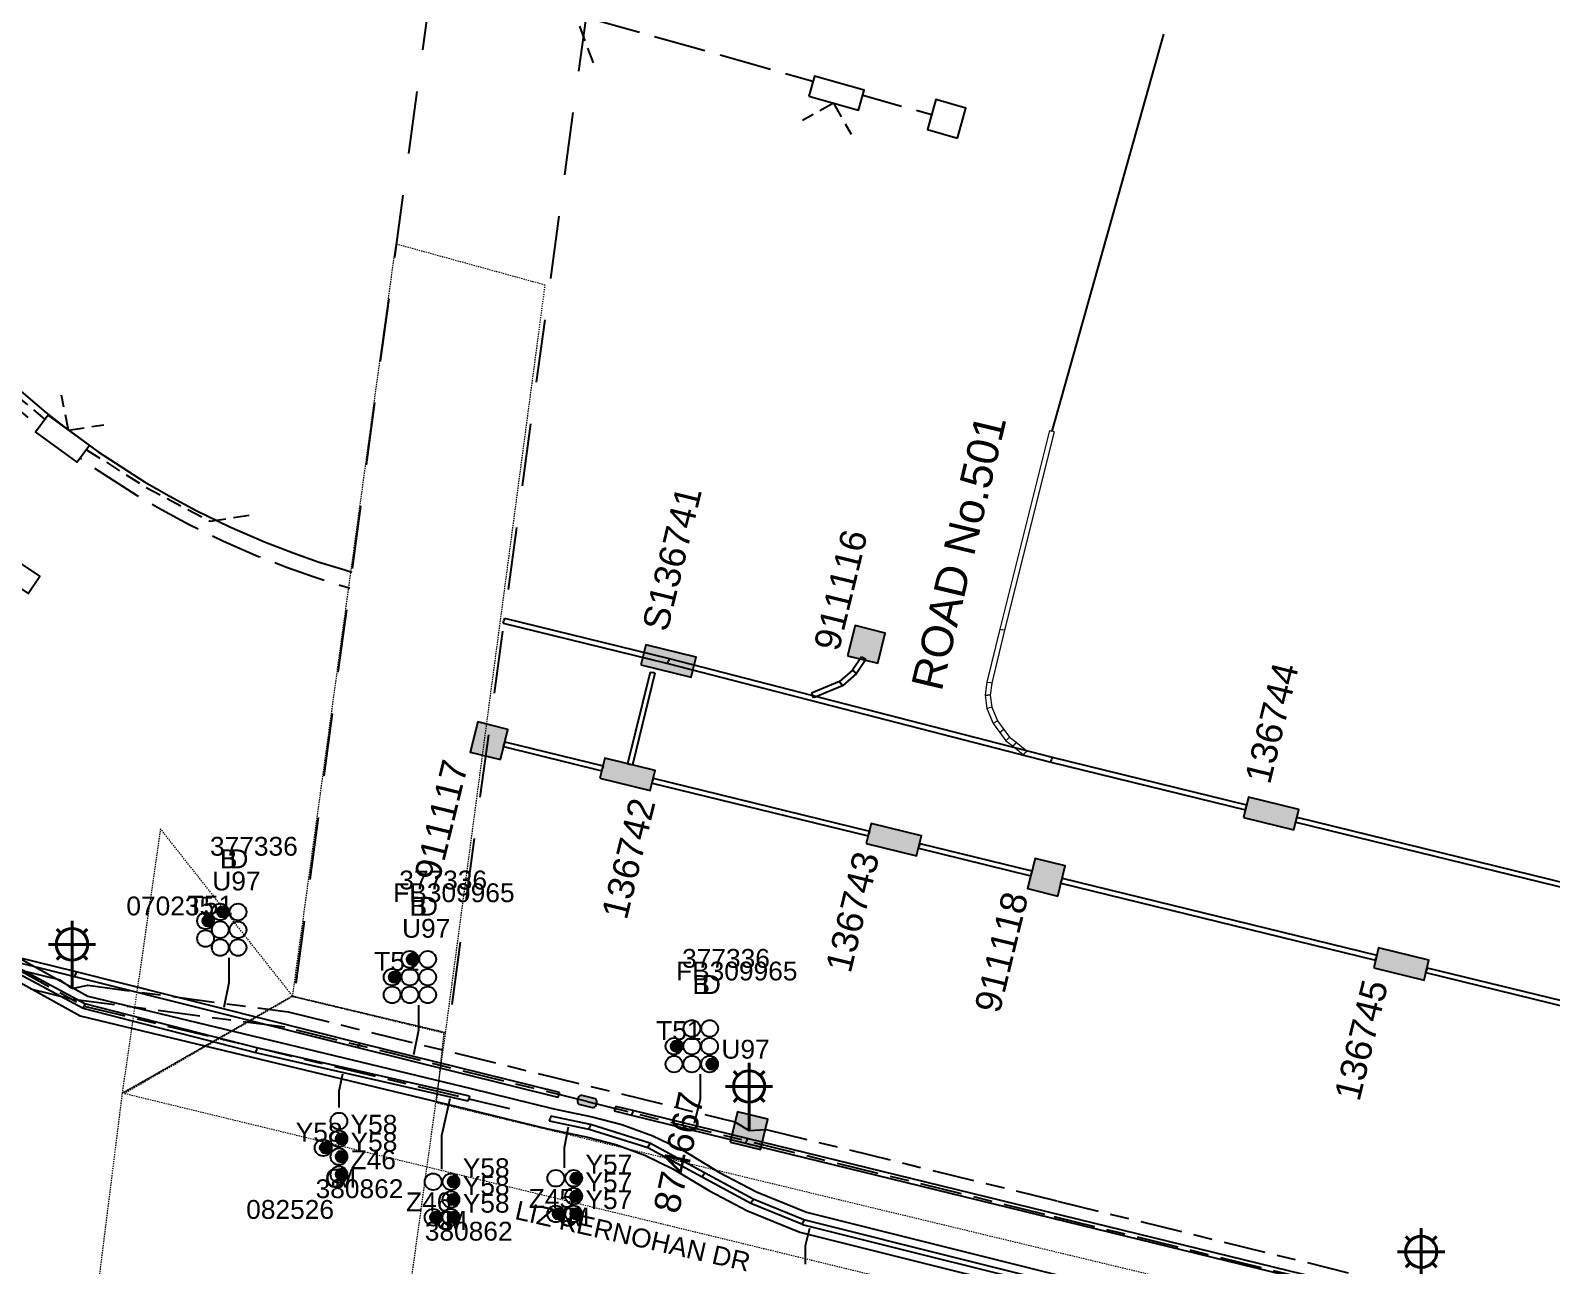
# Model space of a CAD drawing. Header units: metres. Extents: x 289087 to 291245, y 6227587 to 6229773.
# Drawn here: x 290431.4 to 290576.8, y 6228638.7 to 6228756.8 of the extents above; entities that cross this region are included whole.
import ezdxf
from ezdxf.enums import TextEntityAlignment as Align

# ---------------------------------------------------------------- set-up
doc = ezdxf.new("R2010")
doc.units = ezdxf.units.M
for name, pattern in [('Cable Exist UG', [8.2, 4, -1.2, 1.8, -1.2]), ('Dash', [5, 3, -2]), ('DASHED', [0.75, 0.5, -0.25]), ('HIDDEN', [0.375, 0.25, -0.125]), ('HIDDEN2', [0.1875, 0.125, -0.0625]), ('IE Trench LV', [6.5, 5, -1.5])]:
    doc.linetypes.add(name, pattern=pattern)
for name, color, linetype in [('_User Ducts Config', 7, 'Continuous'), ('Duct_SP_EXT', 7, 'Continuous'), ('Equip_HV_EXT', 7, 'Continuous'), ('Equip_SP_SL_EXT', 7, 'Continuous'), ('Mains_HV_EXT', 7, 'Continuous'), ('Mains_SL_EXT', 7, 'Continuous'), ('Mains_TR_EXT', 7, 'Continuous'), ('Notes', 7, 'Continuous'), ('Services_SP_NEW_UG', 7, 'Continuous'), ('SupportsUG_SP_LV_EXT', 7, 'Continuous'), ('SupportsUG_SP_LV_NEW', 7, 'Continuous'), ('SupportsUG_SP_LV_SL_EXT', 7, 'Continuous'), ('SupportsUG_SP_LV_SL_NEW', 7, 'Continuous'), ('Trench_SP_NEW', 7, 'Continuous'), ('UG_Details_SP_MISC', 7, 'Continuous')]:
    doc.layers.add(name, color=color, linetype=linetype)
doc.layers.add('Cadastre Other Property_SP_EXT', color=9, linetype='HIDDEN', lineweight=5)
doc.layers.add('Cadastre Roads_SP_EXT', color=9, linetype='Continuous', lineweight=5)
doc.styles.add('COLUMN_LABEL', font='arial.ttf')
doc.styles.add('iecARIAL', font='arial.ttf', dxfattribs={"height": 2})
doc.styles.add('POLE_LABEL', font='arial.ttf')
doc.styles.get("Standard").update_dxf_attribs({"font": 'arial.ttf'})
doc.linetypes.add('Cable E UG', pattern='A,6,-0.5,["E",Standard,S=1.7,R=0,X=0.5,Y=-1],-2.9', length=9.4)
doc.linetypes.add('Cable P UG', pattern='A,6,-0.5,["P",Standard,S=1.7,R=0,X=0.5,Y=-1],-2.9', length=9.4)
doc.linetypes.add('IE Trench HV', pattern='A,7,-0.2,["/",Standard,S=3,R=0,X=0.6,Y=-1.4],-2.5', length=9.7)

# ---------------------------------------------------------------- blocks, each defined once
blk = doc.blocks.new('COLUMN_EXT')
blk.add_hatch(color=256).paths.add_polyline_path([(-1.49, 1.48), (-1.49, -1.49), (1.48, -1.49), (1.48, 1.48)])
blk.add_lwpolyline([(-1.49, -1.49), (1.48, -1.49), (1.48, 1.48), (-1.49, 1.48)], close=True)
for tag, height, style, flags, p in [('ASSET_NUM', 2.5, 'COLUMN_LABEL', 8, (2, 2)), ('STRUCTURE_PLANT_NUMBER', 0.2, 'POLE_LABEL', 9, (1.81, 0.03)), ('STREET_CODE', 0.2, 'COLUMN_LABEL', 9, (1.81, -0.2))]:
    blk.add_attdef(tag, text='', height=height, dxfattribs=dict(style=style, flags=flags)).set_placement(p, align=Align.MIDDLE_LEFT)
at = {"flags": 9}
for tag, p in [('COLUMN_TYPE', (1.81, -0.4)), ('OWNED_BY', (1.81, -0.6)), ('STATE', (1.81, -0.8)), ('USAGE', (1.81, -1)), ('LEGEND', (1.81, -1.2)), ('LOCATION', (1.81, -1.4)), ('STREETNAME', (1.81, -1.6)), ('SUBURB', (1.81, -1.8)), ('NOTES', (1.81, -2))]:
    blk.add_attdef(tag, text='', height=0.2, dxfattribs=at).set_placement(p, align=Align.MIDDLE_LEFT)
at = {"flags": 1}
blk.add_attdef('Z', (1.81, -2.35), '', height=0.2, dxfattribs=at)
blk = doc.blocks.new('DUCT_EXT')
blk.add_circle((0, 0.8), 0.8)
at = {"flags": 1}
blk.add_attdef('Z', (0, 0), '', height=0.2, dxfattribs=at)
at = {"flags": 9}
for tag, p in [('DUCT_CODE', (0, 0)), ('XSECT_TYPE', (0, -0.2)), ('STATE', (0, -0.6)), ('FB_REFERENCE', (0, -0.4)), ('NOTES', (0, -0.8))]:
    blk.add_attdef(tag, text='', height=0.2, dxfattribs=at).set_placement(p, align=Align.MIDDLE_LEFT)
blk = doc.blocks.new('SL_LANTERN_EXT')
at = {"lineweight": 40}
for p, q in [((0, 1.97), (0, 6.47)), ((-1.46, 5.68), (-1.06, 5.28)), ((1.46, 5.68), (1.06, 5.28)), ((-2.25, 4.22), (2.25, 4.22)), ((-1.46, 2.76), (-1.06, 3.16)), ((1.46, 2.76), (1.06, 3.16)), ((0, 0), (0, 2.72))]:
    blk.add_line(p, q, dxfattribs=at)
blk.add_circle((0, 4.22), 1.5, dxfattribs=at)
at = {"style": 'iecARIAL', "flags": 9}
blk.add_attdef('ASSET_NUM', (1.5, 1.5), '', height=2.5, dxfattribs=at)
for tag, p, height, flags in [('OPERATING_VOLTAGE', (0.98, -1.65), 0.2, 9), ('CONSTRUCTED_VOLTAGE', (0.98, -0.65), 0.2, 9), ('CONTROL_TYPE', (0.98, -0.85), 0.2, 9), ('LANTERN_PURPOSE', (0.98, -1.05), 0.2, 9), ('LANTERN_TYPE', (0.98, -1.25), 0.2, 9), ('NO_PHASES', (0.98, -1.45), 0.2, 9), ('LNUMBER', (2.18, -3.25), 2.5, 8), ('ORIENTATION', (0.98, -1.85), 0.2, 9), ('OWNED_BY', (0.98, -2.05), 0.2, 9), ('STATE', (0.98, -2.25), 0.2, 9), ('USAGE', (0.98, -2.45), 0.2, 9), ('CEXIST', (0.98, -2.65), 0.2, 9), ('CNEW', (0.98, -2.85), 0.2, 9), ('CNUMBER', (0.98, -3.05), 0.2, 9), ('CREMOVE', (0.98, -3.25), 0.2, 9), ('CREPLACE', (0.98, -3.45), 0.2, 9), ('LKINGHEIGHT', (0.98, -3.65), 0.2, 9), ('LBRACKET', (0.98, -3.85), 0.2, 9), ('LBRACKETVOCAB', (0.98, -4.05), 0.2, 9), ('LCATEGORY', (0.98, -4.25), 0.2, 9), ('LCHARGE1', (0.98, -4.45), 0.2, 9), ('LCHARGE1PERCENT', (0.98, -4.65), 0.2, 9), ('LCHARGE2', (0.98, -4.85), 0.2, 9), ('LCHARGE2PERCENT', (0.98, -5.05), 0.2, 9), ('LCHARGE3', (0.98, -5.25), 0.2, 9), ('LCHARGE3PERCENT', (0.98, -5.45), 0.2, 9), ('LEXIST', (0.98, -5.65), 0.2, 9), ('LLAMP', (0.98, -5.85), 0.2, 9), ('LLAMPVOCAB', (0.98, -6.05), 0.2, 9), ('LMAST', (0.98, -6.25), 0.2, 9), ('LMASTVOCAB', (0.98, -6.45), 0.2, 9), ('LNEW', (0.98, -6.65), 0.2, 9), ('LANTNUMBER', (0.98, -6.85), 0.2, 9), ('LOUTREACH', (0.98, -7.25), 0.2, 9), ('LOUTREACHVOCAB', (0.98, -7.45), 0.2, 9), ('LRATECODE', (0.98, -7.65), 0.2, 9), ('LREMOVE', (0.98, -7.85), 0.2, 9), ('LREPLACE', (0.98, -8.05), 0.2, 9), ('LTYPE', (0.98, -8.25), 0.2, 9), ('LTYPEVOCAB', (0.98, -8.45), 0.2, 9), ('LEGEND', (0.98, -8.65), 0.2, 9), ('LOCATION', (0.98, -8.85), 0.2, 9), ('STREETNAME', (0.98, -9.25), 0.2, 9), ('SUBURB', (0.98, -9.45), 0.2, 1), ('NOTES', (0.98, -9.05), 0.2, 9)]:
    blk.add_attdef(tag, p, '', height=height, dxfattribs=dict(flags=flags))
blk = doc.blocks.new('HV_STJ_EXT')
h = blk.add_hatch(color=256)
edge = h.paths.add_edge_path()
edge.add_ellipse((-0.59, 0.13), major_axis=(0.226, 0.226), ratio=1, start_angle=45, end_angle=135)
edge.add_line((-0.91, 0.13), (-0.91, -0.13))
edge.add_ellipse((-0.59, -0.13), major_axis=(0.226, 0.226), ratio=1, start_angle=135, end_angle=225)
edge.add_line((-0.59, -0.45), (0.59, -0.45))
edge.add_ellipse((0.59, -0.13), major_axis=(-0.226, 0.226), ratio=1, start_angle=135, end_angle=225)
edge.add_line((0.91, -0.13), (0.91, 0.13))
edge.add_ellipse((0.59, 0.13), major_axis=(-0.226, 0.226), ratio=1, start_angle=225, end_angle=315)
edge.add_line((0.59, 0.45), (-0.59, 0.45))
blk.add_lwpolyline([(-0.91, 0.13), (-0.91, -0.13, 0.414214), (-0.59, -0.45), (0.59, -0.45, 0.414214), (0.91, -0.13), (0.91, 0.13, 0.414214), (0.59, 0.45), (-0.59, 0.45, 0.414214)], format="xyb", close=True)
for tag, flags, p in [('ORIENTATION', 9, (1.5, 0)), ('Z', 1, (1.5, -0.8)), ('USAGE', 9, (1.5, -0.2)), ('LEGEND', 9, (1.5, -0.4)), ('NOTES', 9, (1.5, -0.6))]:
    blk.add_attdef(tag, text='', height=0.2, dxfattribs=dict(flags=flags)).set_placement(p, align=Align.MIDDLE_LEFT)
blk = doc.blocks.new('CABLE_LARGE_EXT')
h = blk.add_hatch(color=256)
edge = h.paths.add_edge_path()
edge.add_arc((0, 0.55), 0.55, 0, 360)
blk.add_circle((0, 0.55), 0.55)
at = {"flags": 1}
blk.add_attdef('Z', (0, 0), '', height=0.2, dxfattribs=at)
at = {"flags": 9}
for tag, p in [('COND_CODE', (0, 0)), ('STATE', (0, -0.4)), ('XSECT_SIZE', (0, -0.6)), ('FB_REFERENCE', (0, -0.2)), ('NOTES', (0, -0.8))]:
    blk.add_attdef(tag, text='', height=0.2, dxfattribs=at).set_placement(p, align=Align.MIDDLE_LEFT)
blk = doc.blocks.new('*U56')
for tag, flags, p in [('Z', 1, (1.5, -2.8)), ('NOTES', 9, (1.5, -2.4)), ('LABEL_ALIGNMENT', 9, (1.5, -2.6))]:
    blk.add_attdef(tag, text='', height=0.2, dxfattribs=dict(flags=flags)).set_placement(p, align=Align.MIDDLE_LEFT)
blk.add_wipeout([(-1.485, -1.485), (1.485, -1.485), (1.485, 1.485), (-1.485, 1.485)])
at = {"lineweight": -3}
blk.add_lwpolyline([(-1.485, -1.485), (1.485, -1.485), (1.485, 1.485), (-1.485, 1.485)], close=True, dxfattribs=at)
at = {"flags": 9}
for tag, height, p in [('ASSET_NUM', 2.5, (2, 2)), ('STREET_CODE', 0.2, (1.5, 0)), ('OWNED_BY', 0.2, (1.5, -0.4)), ('OPERATED_BY', 0.2, (1.5, -0.6)), ('STATE', 0.2, (1.5, -1)), ('COLUMN_TYPE', 0.2, (1.5, -0.2)), ('USAGE', 0.2, (1.5, -1.2)), ('MAINTAINED_BY', 0.2, (1.5, -0.8)), ('LEGEND', 0.2, (1.5, -1.4)), ('SUBURB', 0.2, (1.5, -1.8)), ('STREETNAME', 0.2, (1.5, -2)), ('PARENT', 0.2, (1.5, -1.6)), ('LOCATION', 0.2, (1.5, -2.2))]:
    blk.add_attdef(tag, text='', height=height, dxfattribs=at).set_placement(p, align=Align.MIDDLE_LEFT)
at = {"style": 'POLE_LABEL', "flags": 9}
blk.add_attdef('STRUCTURE_PLANT_NUMBER', text='', height=0.2, dxfattribs=at).set_placement((1.5, 0.242), align=Align.MIDDLE_LEFT)
blk = doc.blocks.new('PILLAR_NEW')
at = {"flags": 9}
for tag, height, p in [('ASSET_NUM', 2.5, (2, 4)), ('STREET_CODE', 0.2, (1.5, 2))]:
    blk.add_attdef(tag, text='', height=height, dxfattribs=at).set_placement(p, align=Align.MIDDLE_LEFT)
blk.add_wipeout([(-2.47, 0.99), (2.47, 0.99), (2.47, -0.99), (-2.47, -0.99)])
at = {"lineweight": -3}
blk.add_lwpolyline([(-2.47, 0.99), (2.47, 0.99), (2.47, -0.99), (-2.47, -0.99)], close=True, dxfattribs=at)
for tag, flags, p in [('OWNED_BY', 9, (1.5, 1.8)), ('OPERATED_BY', 9, (1.5, 1.6)), ('MAINTAINED_BY', 9, (1.5, 1.4)), ('STATE', 9, (1.5, 1.2)), ('SUPPORT_TYPE', 9, (1.5, 1)), ('SUBURB', 9, (1.5, 0.2)), ('STREETNAME', 9, (1.5, 0)), ('USAGE', 9, (1.5, 0.8)), ('LEGEND', 9, (1.5, 0.6)), ('PARENT', 9, (1.5, 0.4)), ('Z', 1, (1.5, -0.6)), ('LOCATION', 9, (1.5, -0.2)), ('NOTES', 9, (1.5, -0.4))]:
    blk.add_attdef(tag, text='', height=0.2, dxfattribs=dict(flags=flags)).set_placement(p, align=Align.MIDDLE_LEFT)
blk = doc.blocks.new('PILLAR_EXT')
blk.add_hatch(color=256).paths.add_polyline_path([(-2.475, 0.99), (-2.475, -0.99), (2.475, -0.99), (2.475, 0.99)])
blk.add_lwpolyline([(-2.475, -0.99), (2.475, -0.99), (2.475, 0.99), (-2.475, 0.99)], close=True)
at = {"style": 'iecARIAL', "flags": 8}
blk.add_attdef('ASSET_NUM', (1.5, 3.5), '', height=2.5, dxfattribs=at)
for tag, p, flags in [('OWNED_BY', (0, -0.2), 9), ('STATE', (0, -0.4), 9), ('SUPPORT_TYPE', (0, -0.6), 9), ('USAGE', (0, -0.8), 9), ('LEGEND', (0, -1), 9), ('LOCATION', (0, -1.2), 9), ('NOTES', (0, -1.4), 9), ('PARENT', (0, -1.6), 9), ('STREETNAME', (0, -1.8), 9), ('SUBURB', (0, -2), 1)]:
    blk.add_attdef(tag, p, '', height=0.2, dxfattribs=dict(flags=flags))

msp = doc.modelspace()

# ---------------------------------------------------------------- linework, layer by layer
at = {"layer": '_User Ducts Config'}
for points in [[(290450.38, 6228668.15), (290450.38, 6228665.77), (290449.91, 6228663.4)], [(290468.5, 6228663.63), (290468.5, 6228661.25), (290468.03, 6228658.88)], [(290460.92, 6228653.85), (290460.92, 6228655.43), (290461.29, 6228657.06)], [(290495.43, 6228657.02), (290495.43, 6228654.64), (290494.86, 6228652.31)], [(290470.74, 6228647.97), (290470.74, 6228651.19), (290471.54, 6228654.71)], [(290482.46, 6228648.1), (290482.46, 6228650.03), (290482.83, 6228652)], [(290505.47, 6228638.88), (290505.47, 6228640.66), (290505.88, 6228642.33)]]:
    msp.add_lwpolyline(points, dxfattribs=at)
at = {"layer": 'Cadastre Other Property_SP_EXT', "linetype": 'HIDDEN2'}
for points in [[(290456.46, 6228664.53), (290471.1, 6228661.01), (290480.61, 6228732.43), (290466.33, 6228736.36), (290456.46, 6228664.53)], [(290456.46, 6228664.53), (290443.86, 6228680.47), (290440.2, 6228655.21), (290456.46, 6228664.53)], [(290456.46, 6228664.44), (290440.2, 6228655.21), (290437.12, 6228630.66), (290465.9, 6228623.37), (290471.1, 6228661.01), (290456.46, 6228664.44)], [(290456.46, 6228664.44), (290440.44, 6228655.2), (290572.17, 6228623.22), (290684.79, 6228595.71), (290685.56, 6228595.51), (290693.93, 6228590.68), (290695.64, 6228597.03), (290688.19, 6228600.97), (290607.6, 6228621.21), (290470.23, 6228654.28), (290470.95, 6228660.94), (290456.46, 6228664.44)]]:
    msp.add_lwpolyline(points, close=True, dxfattribs=at)
at = {"layer": 'Duct_SP_EXT', "lineweight": 0}
for p, q in [((290528.78, 6228718.54), (290524.03, 6228699.56)), ((290529.25, 6228718.42), (290524.5, 6228699.45)), ((290528.78, 6228718.54), (290529.01, 6228718.48)), ((290529.25, 6228718.42), (290529.01, 6228718.48)), ((290524.03, 6228699.56), (290522.79, 6228694.49)), ((290524.5, 6228699.45), (290523.27, 6228694.4)), ((290524.03, 6228699.56), (290524.26, 6228699.5)), ((290524.5, 6228699.45), (290524.26, 6228699.5)), ((290522.79, 6228694.49), (290522.64, 6228693.26)), ((290522.64, 6228693.26), (290522.8, 6228691.97)), ((290522.64, 6228693.26), (290522.89, 6228693.26)), ((290522.79, 6228694.49), (290523.03, 6228694.45)), ((290523.13, 6228693.26), (290522.89, 6228693.26)), ((290523.27, 6228694.4), (290523.03, 6228694.45)), ((290523.27, 6228694.4), (290523.13, 6228693.26)), ((290523.13, 6228693.26), (290523.27, 6228692.1)), ((290522.8, 6228691.97), (290523.04, 6228692.04)), ((290522.8, 6228691.97), (290523.4, 6228690.54)), ((290523.27, 6228692.1), (290523.04, 6228692.04)), ((290523.27, 6228692.1), (290523.82, 6228690.79)), ((290523.4, 6228690.54), (290523.61, 6228690.66)), ((290523.4, 6228690.54), (290524.05, 6228689.69)), ((290523.82, 6228690.79), (290523.61, 6228690.66)), ((290523.82, 6228690.79), (290524.44, 6228689.98)), ((290524.05, 6228689.69), (290524.25, 6228689.83)), ((290524.05, 6228689.69), (290524.62, 6228688.89)), ((290524.44, 6228689.98), (290524.25, 6228689.83)), ((290524.44, 6228689.98), (290524.96, 6228689.23)), ((290524.62, 6228688.89), (290524.79, 6228689.06)), ((290524.62, 6228688.89), (290525.32, 6228688.39)), ((290524.96, 6228689.23), (290524.79, 6228689.06)), ((290524.96, 6228689.23), (290525.61, 6228688.77)), ((290525.61, 6228688.77), (290525.47, 6228688.58)), ((290525.61, 6228688.77), (290526.63, 6228687.92)), ((290525.32, 6228688.39), (290525.47, 6228688.58)), ((290525.32, 6228688.39), (290526.32, 6228687.55)), ((290526.32, 6228687.55), (290526.48, 6228687.73)), ((290526.63, 6228687.92), (290526.48, 6228687.73))]:
    msp.add_line(p, q, dxfattribs=at)
at = {"layer": 'Duct_SP_EXT'}
for p, q in [((290435.69, 6228666.35), (290396.86, 6228675.94)), ((290435.81, 6228666.81), (290396.97, 6228676.4)), ((290436.48, 6228663.31), (290428.05, 6228667.83)), ((290436.65, 6228663.76), (290428.29, 6228668.25)), ((290435.68, 6228666.34), (290435.74, 6228666.57)), ((290462.74, 6228659.54), (290435.68, 6228666.34)), ((290435.69, 6228666.35), (290435.75, 6228666.58)), ((290435.8, 6228666.8), (290435.74, 6228666.57)), ((290435.81, 6228666.81), (290435.75, 6228666.58)), ((290462.86, 6228660.01), (290435.8, 6228666.8)), ((290436.48, 6228663.31), (290436.57, 6228663.54)), ((290452.96, 6228659.07), (290436.48, 6228663.31)), ((290436.65, 6228663.76), (290436.57, 6228663.54)), ((290453.07, 6228659.54), (290436.65, 6228663.76)), ((290462.74, 6228659.54), (290462.8, 6228659.77)), ((290462.74, 6228659.54), (290462.8, 6228659.77)), ((290462.86, 6228660.01), (290462.8, 6228659.77)), ((290462.86, 6228660.01), (290462.8, 6228659.77)), ((290481.98, 6228655.28), (290462.86, 6228660.01)), ((290452.96, 6228659.07), (290453.02, 6228659.31)), ((290473.27, 6228654.46), (290452.96, 6228659.07)), ((290453.07, 6228659.54), (290453.02, 6228659.31)), ((290473.37, 6228654.93), (290453.07, 6228659.54)), ((290481.86, 6228654.82), (290462.74, 6228659.54)), ((290473.27, 6228654.46), (290473.32, 6228654.69)), ((290473.37, 6228654.93), (290473.32, 6228654.69)), ((290481.86, 6228654.82), (290481.92, 6228655.05)), ((290481.98, 6228655.28), (290481.92, 6228655.05)), ((290487.36, 6228653.95), (290487.3, 6228653.72)), ((290489, 6228653.55), (290487.36, 6228653.95)), ((290481.04, 6228652.55), (290481.09, 6228652.78)), ((290484.81, 6228651.75), (290481.04, 6228652.55)), ((290481.14, 6228653.02), (290481.09, 6228652.78)), ((290484.94, 6228652.21), (290481.14, 6228653.02)), ((290487.24, 6228653.49), (290487.3, 6228653.72)), ((290488.89, 6228653.08), (290487.24, 6228653.49)), ((290488.89, 6228653.08), (290488.94, 6228653.31)), ((290499.79, 6228650.42), (290488.89, 6228653.08)), ((290489, 6228653.55), (290488.94, 6228653.31)), ((290499.91, 6228650.88), (290489, 6228653.55)), ((290484.8, 6228651.75), (290484.88, 6228651.98)), ((290490.43, 6228649.99), (290484.8, 6228651.75)), ((290484.8, 6228651.75), (290484.81, 6228651.75)), ((290484.81, 6228651.75), (290484.88, 6228651.98)), ((290484.95, 6228652.21), (290484.88, 6228651.98)), ((290484.94, 6228652.21), (290484.88, 6228651.98)), ((290484.95, 6228652.21), (290484.94, 6228652.21)), ((290490.62, 6228650.43), (290484.95, 6228652.21)), ((290490.43, 6228649.99), (290490.52, 6228650.21)), ((290495.62, 6228647.18), (290490.43, 6228649.99)), ((290490.62, 6228650.43), (290490.52, 6228650.21)), ((290495.84, 6228647.61), (290490.62, 6228650.43)), ((290499.79, 6228650.42), (290499.85, 6228650.65)), ((290499.79, 6228650.42), (290499.85, 6228650.65)), ((290564.03, 6228634.73), (290499.79, 6228650.42)), ((290499.91, 6228650.88), (290499.85, 6228650.65)), ((290499.91, 6228650.88), (290499.85, 6228650.65)), ((290564.14, 6228635.2), (290499.91, 6228650.88)), ((290495.62, 6228647.18), (290495.73, 6228647.4)), ((290495.62, 6228647.18), (290495.73, 6228647.4)), ((290500.27, 6228644.67), (290495.62, 6228647.18)), ((290495.62, 6228647.18), (290495.62, 6228647.18)), ((290495.84, 6228647.61), (290495.73, 6228647.4)), ((290495.84, 6228647.61), (290495.73, 6228647.4)), ((290500.48, 6228645.1), (290495.84, 6228647.61)), ((290495.84, 6228647.61), (290495.84, 6228647.61)), ((290500.27, 6228644.67), (290500.37, 6228644.89)), ((290505.18, 6228642.66), (290500.27, 6228644.67)), ((290500.48, 6228645.1), (290500.37, 6228644.89)), ((290505.33, 6228643.11), (290500.48, 6228645.1)), ((290505.18, 6228642.66), (290505.26, 6228642.89)), ((290505.2, 6228642.65), (290505.18, 6228642.66)), ((290505.2, 6228642.65), (290505.26, 6228642.89)), ((290536.99, 6228634.71), (290505.2, 6228642.65)), ((290505.31, 6228643.12), (290505.26, 6228642.89)), ((290505.33, 6228643.11), (290505.26, 6228642.89)), ((290537.11, 6228635.17), (290505.31, 6228643.12)), ((290505.31, 6228643.12), (290505.33, 6228643.11))]:
    msp.add_line(p, q, dxfattribs=at)
at = {"layer": 'Mains_HV_EXT', "linetype": 'Cable P UG'}
for points in [[(290245.84, 6228823.97), (290324.23, 6228724.87), (290343.43, 6228701.46), (290372.27, 6228687.19), (290390.78, 6228681.13), (290415.71, 6228676.27), (290436.93, 6228664.48), (290473.55, 6228655.67), (290477.44, 6228654.71)], [(290477.44, 6228654.71), (290481.31, 6228653.76), (290482.8, 6228653.44), (290485.1, 6228652.95), (290487.95, 6228652.21), (290490.91, 6228651.13), (290493.76, 6228649.76), (290497.28, 6228647.64), (290500.8, 6228645.79), (290505.57, 6228643.84), (290537.29, 6228635.91), (290592.26, 6228622.42), (290612.75, 6228617.4), (290636.57, 6228611.66), (290660.28, 6228605.84), (290662.6, 6228605.21), (290680.57, 6228600.86), (290696.68, 6228593.25), (290699.12, 6228575.86), (290692.56, 6228552.96), (290684.36, 6228525.48)]]:
    msp.add_lwpolyline(points, dxfattribs=at)
at = {"layer": 'Mains_HV_EXT', "linetype": 'Cable E UG'}
for points in [[(290244.26, 6228822.74), (290322.67, 6228723.61), (290342.15, 6228699.86), (290371.51, 6228685.33), (290390.28, 6228679.19), (290415.02, 6228674.37), (290436.2, 6228662.6), (290473.09, 6228653.72), (290476.96, 6228652.77)], [(290476.96, 6228652.77), (290480.86, 6228651.81), (290482.38, 6228651.48), (290484.65, 6228651.01), (290487.36, 6228650.3), (290490.13, 6228649.29), (290492.81, 6228648), (290496.3, 6228645.89), (290499.95, 6228643.98), (290504.94, 6228641.93), (290536.81, 6228633.97), (290591.78, 6228620.48), (290612.28, 6228615.45), (290636.1, 6228609.71), (290659.78, 6228603.9), (290662.1, 6228603.27), (290679.9, 6228598.97), (290694.85, 6228591.9), (290697.08, 6228576), (290690.64, 6228553.52), (290682.43, 6228525.99)]]:
    msp.add_lwpolyline(points, dxfattribs=at)
at = {"layer": 'Mains_HV_EXT', "linetype": 'Cable Exist UG'}
for points in [[(290484.62, 6228654.42), (290455.74, 6228661.52), (290435.37, 6228664.2), (290435.37, 6228664.2), (290396.34, 6228673.84), (290380.89, 6228677.62), (290374.89, 6228679.41), (290368.52, 6228681.68), (290361.49, 6228684.72), (290355.18, 6228687.57), (290348.99, 6228690.83), (290340.98, 6228695.62), (290333.84, 6228700.44), (290326.33, 6228706.38), (290322.23, 6228709.75), (290318.53, 6228713.09), (290314.78, 6228716.89)], [(290484.62, 6228654.42), (290529.19, 6228643.45), (290694.22, 6228602.83), (290694.22, 6228602.83), (290699.94, 6228601.43), (290699.94, 6228601.43), (290665.17, 6228476.17)]]:
    msp.add_lwpolyline(points, dxfattribs=at)
at = {"layer": 'Mains_SL_EXT', "linetype": 'Cable Exist UG'}
for points in [[(290435.41, 6228665.22), (290434.31, 6228666.01), (290434.31, 6228666.01), (290396.7, 6228675.3), (290381.29, 6228679.07), (290378.93, 6228679.77), (290377.55, 6228679.66)], [(290435.41, 6228665.22), (290436.91, 6228665.53), (290456.05, 6228662.99), (290456.05, 6228662.99), (290498.72, 6228652.49), (290500.09, 6228651.64)], [(290500.09, 6228651.64), (290501.72, 6228651.75), (290501.72, 6228651.75), (290529.55, 6228644.91), (290563.03, 6228636.66), (290564.3, 6228635.84)]]:
    msp.add_lwpolyline(points, dxfattribs=at)
at = {"layer": 'Mains_TR_EXT', "linetype": 'Cable Exist UG'}
msp.add_lwpolyline([(290245.05, 6228823.36), (290323.45, 6228724.24), (290342.79, 6228700.66), (290371.89, 6228686.26), (290390.53, 6228680.16), (290415.37, 6228675.32), (290436.57, 6228663.54), (290473.32, 6228654.69), (290477.2, 6228653.74)], dxfattribs=at)
at = {"layer": 'Notes', "linetype": 'Dash', "ltscale": 2, "flags": 128}
msp.add_lwpolyline([(290456.81, 6228665.72), (290492.72, 6228930.03)], dxfattribs=at)
at = {"layer": 'Services_SP_NEW_UG', "linetype": 'DASHED', "ltscale": 3, "flags": 128}
for points in [[(290483.88, 6228757.18), (290485.29, 6228753.39)], [(290424.98, 6228726.46), (290428.18, 6228723.45), (290432.79, 6228719.61)], [(290448.62, 6228709.87), (290452.45, 6228710.47)]]:
    msp.add_lwpolyline(points, dxfattribs=at)
at = {"layer": 'Trench_SP_NEW', "linetype": 'IE Trench LV', "flags": 128}
for points in [[(290419.58, 6228806.8), (290427.09, 6228806.36), (290440.32, 6228790.04), (290447.9, 6228780.8), (290451.54, 6228776.96), (290454.31, 6228774.38), (290456.38, 6228772.61), (290459.43, 6228770.23), (290462, 6228768.42), (290465.32, 6228766.27), (290470.4, 6228763.46), (290470.74, 6228763.29), (290475.17, 6228761.26), (290478.59, 6228759.92), (290483.98, 6228758.18), (290484.51, 6228758.03), (290490.52, 6228756.34), (290496.54, 6228754.65), (290506.19, 6228751.93), (290518.96, 6228748.32)], [(290387.27, 6228773.34), (290386.9, 6228771.76), (290392.95, 6228764.3), (290408.08, 6228745.64), (290410.3, 6228742.9), (290413.06, 6228739.5), (290415.56, 6228736.43), (290417.59, 6228733.92), (290419.54, 6228731.52), (290421.48, 6228729.21), (290423.36, 6228727.12), (290424.6, 6228725.82), (290426.42, 6228724), (290428.67, 6228721.91), (290431.97, 6228719.09), (290433.74, 6228717.7), (290437.06, 6228715.27), (290441.57, 6228712.36), (290443.95, 6228710.98), (290446.59, 6228709.57), (290449.87, 6228707.97), (290453.24, 6228706.51), (290456.01, 6228705.44), (290458.46, 6228704.58), (290461.01, 6228703.77), (290461.7, 6228703.56), (290461.94, 6228703.48)]]:
    msp.add_lwpolyline(points, dxfattribs=at)
at = {"layer": 'Trench_SP_NEW', "linetype": 'IE Trench HV', "flags": 128}
msp.add_lwpolyline([(290539.67, 6228756.42), (290529.01, 6228718.48)], dxfattribs=at)
at = {"layer": 'UG_Details_SP_MISC'}
for p, q in [((290476.72, 6228700.6), (290476.66, 6228700.37)), ((290476.72, 6228700.6), (290492.45, 6228696.74)), ((290476.61, 6228700.14), (290476.66, 6228700.37)), ((290476.61, 6228700.14), (290492.33, 6228696.28)), ((290492.33, 6228696.28), (290492.39, 6228696.51)), ((290492.33, 6228696.28), (290492.39, 6228696.51)), ((290492.33, 6228696.28), (290528.91, 6228686.85)), ((290492.45, 6228696.74), (290492.39, 6228696.51)), ((290492.45, 6228696.74), (290492.39, 6228696.51)), ((290492.45, 6228696.74), (290529.03, 6228687.31)), ((290510.83, 6228696.92), (290509.98, 6228695.65)), ((290511.23, 6228696.65), (290510.34, 6228695.33)), ((290510.83, 6228696.92), (290511.03, 6228696.79)), ((290511.23, 6228696.65), (290511.03, 6228696.79)), ((290490.63, 6228695.46), (290488.48, 6228686.69)), ((290491.1, 6228695.34), (290488.95, 6228686.58)), ((290490.63, 6228695.46), (290490.86, 6228695.4)), ((290491.1, 6228695.34), (290490.86, 6228695.4)), ((290509.98, 6228695.65), (290508.74, 6228694.55)), ((290510.34, 6228695.33), (290509, 6228694.14)), ((290509.98, 6228695.65), (290510.16, 6228695.49)), ((290510.34, 6228695.33), (290510.16, 6228695.49)), ((290508.74, 6228694.55), (290506.06, 6228693.43)), ((290506.06, 6228693.43), (290506.15, 6228693.21)), ((290506.24, 6228692.99), (290506.15, 6228693.21)), ((290509, 6228694.14), (290506.24, 6228692.99)), ((290508.74, 6228694.55), (290508.87, 6228694.35)), ((290509, 6228694.14), (290508.87, 6228694.35)), ((290476.75, 6228688.8), (290476.69, 6228688.57)), ((290476.75, 6228688.8), (290486.14, 6228686.5)), ((290476.63, 6228688.33), (290476.69, 6228688.57)), ((290476.63, 6228688.33), (290486.02, 6228686.03)), ((290529.03, 6228687.31), (290528.97, 6228687.08)), ((290529.03, 6228687.31), (290547.61, 6228682.76)), ((290486.02, 6228686.03), (290486.08, 6228686.27)), ((290486.14, 6228686.5), (290486.08, 6228686.27)), ((290488.48, 6228686.69), (290488.72, 6228686.64)), ((290488.95, 6228686.58), (290488.72, 6228686.64)), ((290528.91, 6228686.85), (290528.97, 6228687.08)), ((290528.91, 6228686.85), (290547.5, 6228682.29)), ((290490.83, 6228684.85), (290490.89, 6228685.09)), ((290490.83, 6228684.85), (290511.47, 6228679.8)), ((290490.94, 6228685.32), (290490.89, 6228685.09)), ((290490.94, 6228685.32), (290511.58, 6228680.26)), ((290547.5, 6228682.29), (290547.55, 6228682.53)), ((290547.61, 6228682.76), (290547.55, 6228682.53)), ((290552.42, 6228681.58), (290552.36, 6228681.35)), ((290552.42, 6228681.58), (290597.15, 6228670.62)), ((290511.58, 6228680.26), (290511.53, 6228680.03)), ((290552.31, 6228681.12), (290552.36, 6228681.35)), ((290552.31, 6228681.12), (290597.03, 6228670.16)), ((290511.47, 6228679.8), (290511.53, 6228680.03)), ((290516.28, 6228678.62), (290516.33, 6228678.85)), ((290516.28, 6228678.62), (290527, 6228675.99)), ((290516.39, 6228679.09), (290516.33, 6228678.85)), ((290516.39, 6228679.09), (290527.11, 6228676.46)), ((290527, 6228675.99), (290527.06, 6228676.22)), ((290527.11, 6228676.46), (290527.06, 6228676.22)), ((290530, 6228675.75), (290529.94, 6228675.52)), ((290530, 6228675.75), (290560.05, 6228668.39)), ((290529.88, 6228675.29), (290529.94, 6228675.52)), ((290529.88, 6228675.29), (290559.93, 6228667.92)), ((290559.93, 6228667.92), (290559.99, 6228668.16)), ((290560.05, 6228668.39), (290559.99, 6228668.16)), ((290564.74, 6228666.74), (290564.8, 6228666.98)), ((290564.86, 6228667.21), (290564.8, 6228666.98)), ((290564.86, 6228667.21), (290585.29, 6228662.2)), ((290564.74, 6228666.74), (290585.18, 6228661.74))]:
    msp.add_line(p, q, dxfattribs=at)

# ---------------------------------------------------------------- block references
at = {"layer": '_User Ducts Config'}
for name, p, rotation in [('DUCT_EXT', (290450.37, 6228672.54), 89.96679994257505), ('CABLE_LARGE_EXT', (290450.37, 6228672.54), 90.10533878515238), ('DUCT_EXT', (290452.07, 6228672.53), 89.96679994257505), ('DUCT_EXT', (290448.97, 6228671.69), 89.96679994257505), ('CABLE_LARGE_EXT', (290448.97, 6228671.69), 90.0444543640779), ('DUCT_EXT', (290450.37, 6228670.84), 89.96679994257505), ('DUCT_EXT', (290452.07, 6228670.83), 89.96679994257505), ('DUCT_EXT', (290448.97, 6228669.99), 89.96679994257505), ('DUCT_EXT', (290450.37, 6228669.14), 89.96679994257505), ('DUCT_EXT', (290452.07, 6228669.13), 89.96679994257505), ('DUCT_EXT', (290468.49, 6228668.01), 89.96679994257505), ('CABLE_LARGE_EXT', (290468.49, 6228668.01), 90.10533878515238), ('DUCT_EXT', (290470.19, 6228668.01), 89.96679994257505), ('DUCT_EXT', (290466.79, 6228666.31), 89.96679994257505), ('DUCT_EXT', (290468.49, 6228666.31), 89.96679994257505), ('DUCT_EXT', (290470.19, 6228666.31), 89.96679994257505), ('CABLE_LARGE_EXT', (290466.79, 6228666.31), 90.0444543640779), ('DUCT_EXT', (290466.79, 6228664.61), 89.96679994257505), ('DUCT_EXT', (290468.49, 6228664.61), 89.96679994257505), ('DUCT_EXT', (290470.19, 6228664.61), 89.96679994257505), ('DUCT_EXT', (290495.43, 6228661.4), 89.96679994257505), ('DUCT_EXT', (290497.13, 6228661.4), 89.96679994257505), ('DUCT_EXT', (290493.72, 6228659.7), 89.96679994257505), ('CABLE_LARGE_EXT', (290493.72, 6228659.7), 90.0444543640779), ('DUCT_EXT', (290495.42, 6228659.7), 89.96679994257505), ('DUCT_EXT', (290497.12, 6228659.7), 89.96679994257505), ('DUCT_EXT', (290493.72, 6228658), 89.96679994257505), ('DUCT_EXT', (290495.42, 6228658), 89.96679994257505), ('DUCT_EXT', (290497.12, 6228658), 89.96679994257505), ('CABLE_LARGE_EXT', (290497.12, 6228658), 90.10533878515238), ('DUCT_EXT', (290461.71, 6228652.56), 90.33376248195651), ('DUCT_EXT', (290461.71, 6228650.86), 90.33376248195651), ('CABLE_LARGE_EXT', (290461.71, 6228650.86), 90.33376248195651), ('DUCT_EXT', (290460.2, 6228650.01), 90.33376248195651), ('CABLE_LARGE_EXT', (290460.2, 6228650.01), 90.33376248195651), ('DUCT_EXT', (290461.71, 6228649.16), 90.33376248195651), ('CABLE_LARGE_EXT', (290461.71, 6228649.16), 90.33376248195651), ('DUCT_EXT', (290461.71, 6228647.46), 90.33376248195651), ('CABLE_LARGE_EXT', (290461.71, 6228647.46), 90.33376248195651), ('DUCT_EXT', (290470.71, 6228646.76), 90.33376228185675), ('DUCT_EXT', (290472.41, 6228646.76), 90.33376228185675), ('CABLE_LARGE_EXT', (290472.41, 6228646.76), 90.33376228185675), ('DUCT_EXT', (290482.43, 6228647.09), 90.33376228185675), ('DUCT_EXT', (290484.13, 6228647.09), 90.33376228185675), ('CABLE_LARGE_EXT', (290484.13, 6228647.09), 90.33376228185675), ('DUCT_EXT', (290472.41, 6228645.06), 90.33376228185675), ('CABLE_LARGE_EXT', (290472.41, 6228645.06), 90.33376228185675), ('DUCT_EXT', (290484.13, 6228645.39), 90.33376228185675), ('CABLE_LARGE_EXT', (290484.13, 6228645.39), 90.33376228185675), ('DUCT_EXT', (290470.71, 6228643.36), 90.33376228185675), ('CABLE_LARGE_EXT', (290470.71, 6228643.36), 90.33376228185675), ('DUCT_EXT', (290472.41, 6228643.36), 90.33376228185675), ('CABLE_LARGE_EXT', (290472.41, 6228643.36), 90.33376228185675), ('DUCT_EXT', (290482.43, 6228643.69), 90.33376228185675), ('CABLE_LARGE_EXT', (290482.43, 6228643.69), 90.33376228185675), ('DUCT_EXT', (290484.13, 6228643.69), 90.33376228185675), ('CABLE_LARGE_EXT', (290484.13, 6228643.69), 90.33376228185675)]:
    msp.add_blockref(name, p, dxfattribs=dict(at, rotation=rotation))
at = {"layer": 'Equip_HV_EXT', "rotation": 346.1750774726395}
msp.add_blockref('HV_STJ_EXT', (290484.62, 6228654.42), dxfattribs=at)
at = {"layer": 'Equip_SP_SL_EXT'}
for p in [(290435.41, 6228665.22), (290500.09, 6228651.64), (290564.3, 6228635.84)]:
    msp.add_blockref('SL_LANTERN_EXT', p, dxfattribs=at)
at = {"layer": 'SupportsUG_SP_LV_EXT'}
ref = msp.add_blockref('PILLAR_EXT', (290492.39, 6228696.51), dxfattribs=dict(at, rotation=346.2326322657898))
ref.add_attrib('ASSET_NUM', 'S136741', dxfattribs={"layer": '0', "height": 2.5, "rotation": 76.2326}).set_placement((290491.06, 6228699.5), align=Align.MIDDLE_LEFT)
ref = msp.add_blockref('PILLAR_EXT', (290549.96, 6228681.94), dxfattribs=dict(at, rotation=346.2326322657898))
ref.add_attrib('ASSET_NUM', '136744', dxfattribs={"layer": '0', "height": 2.5, "rotation": 76.2326}).set_placement((290548.63, 6228684.93), align=Align.MIDDLE_LEFT)
ref = msp.add_blockref('PILLAR_EXT', (290488.48, 6228685.68), dxfattribs=dict(at, rotation=346.2326322657898))
ref.add_attrib('ASSET_NUM', '136742', dxfattribs={"layer": '0', "height": 2.5, "rotation": 76.2326}).set_placement((290487.18, 6228671.98), align=Align.MIDDLE_LEFT)
ref = msp.add_blockref('PILLAR_EXT', (290513.93, 6228679.44), dxfattribs=dict(at, rotation=346.2326322657898))
ref.add_attrib('ASSET_NUM', '136743', dxfattribs={"layer": '0', "height": 2.5, "rotation": 76.2326}).set_placement((290508.57, 6228666.88), align=Align.MIDDLE_LEFT)
ref = msp.add_blockref('PILLAR_EXT', (290562.4, 6228667.57), dxfattribs=dict(at, rotation=346.2326322657898))
ref.add_attrib('ASSET_NUM', '136745', dxfattribs={"layer": '0', "height": 2.5, "rotation": 76.2326}).set_placement((290557.17, 6228654.63), align=Align.MIDDLE_LEFT)
at = {"layer": 'SupportsUG_SP_LV_SL_EXT'}
ref = msp.add_blockref('COLUMN_EXT', (290511.31, 6228698.1), dxfattribs=dict(at, rotation=346.2326322745463))
ref.add_attrib('ASSET_NUM', '911116', dxfattribs={"layer": '0', "height": 2.5, "rotation": 76.2326, "style": 'COLUMN_LABEL'}).set_placement((290507.45, 6228697.64), align=Align.MIDDLE_LEFT)
ref = msp.add_blockref('COLUMN_EXT', (290475.25, 6228688.9), dxfattribs=dict(at, rotation=76.23263227454629))
ref.add_attrib('ASSET_NUM', '911117', dxfattribs={"layer": '0', "height": 2.5, "rotation": 76.2326, "style": 'COLUMN_LABEL'}).set_placement((290469.29, 6228675.65), align=Align.MIDDLE_LEFT)
ref = msp.add_blockref('COLUMN_EXT', (290528.49, 6228675.86), dxfattribs=dict(at, rotation=76.23263227454629))
ref.add_attrib('ASSET_NUM', '911118', dxfattribs={"layer": '0', "height": 2.5, "rotation": 76.2326, "style": 'COLUMN_LABEL'}).set_placement((290522.8, 6228663.04), align=Align.MIDDLE_LEFT)
ref = msp.add_blockref('COLUMN_EXT', (290500.09, 6228651.64), dxfattribs=dict(at, rotation=346.1750774806088))
ref.add_attrib('ASSET_NUM', '874667', dxfattribs={"layer": '0', "height": 2.5, "rotation": 77.7604, "style": 'COLUMN_LABEL'}).set_placement((290492.14, 6228643.86), align=Align.MIDDLE_LEFT)

# ---------------------------------------------------------------- texts
at = {"layer": '_User Ducts Config'}
for s, p in [('377336', (290448.59, 6228677.91)), ('B', (290449.54, 6228676.71)), ('D', (290450.44, 6228676.71)), ('U97', (290448.81, 6228674.59)), ('377336', (290466.67, 6228674.69)), ('FB309965', (290466.09, 6228673.47)), ('T51', (290446.46, 6228672.28)), ('B', (290467.66, 6228672.18)), ('D', (290468.56, 6228672.18)), ('U97', (290466.94, 6228670.07)), ('T51', (290464.28, 6228666.91)), ('377336', (290493.69, 6228667.2)), ('FB309965', (290493.11, 6228665.99)), ('B', (290494.68, 6228664.7)), ('D', (290495.58, 6228664.7)), ('T51', (290491.21, 6228660.3)), ('U97', (290497.45, 6228658.52)), ('Y58', (290462.02, 6228651.35)), ('Y58', (290456.78, 6228650.59)), ('Y58', (290462.02, 6228649.65)), ('Z46', (290462.02, 6228647.95)), ('Y58', (290472.74, 6228647.2)), ('Y57', (290484.46, 6228647.54)), ('380862', (290458.68, 6228645.19)), ('C', (290459.56, 6228646.19)), ('M', (290460.46, 6228646.19)), ('Y58', (290472.74, 6228645.5)), ('Y57', (290484.46, 6228645.84)), ('Z46', (290467.32, 6228643.93)), ('Y58', (290472.74, 6228643.8)), ('Z45', (290479.04, 6228644.26)), ('Y57', (290484.46, 6228644.14)), ('C', (290470.13, 6228642.15)), ('M', (290471.03, 6228642.15)), ('C', (290481.85, 6228642.48)), ('M', (290482.75, 6228642.48)), ('380862', (290469.11, 6228641.13))]:
    msp.add_text(s, height=1.8, dxfattribs=at).set_placement(p)
at = {"layer": 'Cadastre Other Property_SP_EXT'}
for s, p in [('070235', (290440.6, 6228672.21)), ('082526', (290452.05, 6228643.21))]:
    msp.add_text(s, height=1.8, dxfattribs=at).set_placement(p)
at = {"layer": 'Cadastre Roads_SP_EXT', "color": 0}
msp.add_text('ROAD No.501', height=3, rotation=76.5769, dxfattribs=at).set_placement((290518.47, 6228693.52))
at = {"layer": 'Cadastre Roads_SP_EXT'}
msp.add_text('LIZ KERNOHAN DR', height=1.8, rotation=347.2683, dxfattribs=at).set_placement((290477.62, 6228643.21))

# ---------------------------------------------------------------- next in the draw order: block references
at = {"layer": 'SupportsUG_SP_LV_NEW', "xscale": -1}
for p, rotation in [((290508.44, 6228750.77), 164.2841186946541), ((290429.73, 6228705.17), 146.0807908611356)]:
    msp.add_blockref('PILLAR_NEW', p, dxfattribs=dict(at, rotation=rotation))
at = {"layer": 'SupportsUG_SP_LV_NEW', "rotation": 323.9072186905082}
msp.add_blockref('PILLAR_NEW', (290434.5, 6228717.76), dxfattribs=at)
at = {"layer": 'SupportsUG_SP_LV_SL_NEW', "rotation": 74.28410591314976}
msp.add_blockref('*U56', (290518.96, 6228748.32), dxfattribs=at)

# ---------------------------------------------------------------- next in the draw order: linework, layer by layer
at = {"layer": 'Notes', "linetype": 'Dash', "ltscale": 2, "flags": 128}
msp.add_lwpolyline([(290471.72, 6228663.7), (290509.95, 6228945.18)], dxfattribs=at)
at = {"layer": 'Notes', "flags": 128}
msp.add_lwpolyline([(290416.81, 6228737.26), (290418.75, 6228734.86), (290420.69, 6228732.47), (290422.61, 6228730.19), (290424.46, 6228728.14), (290425.68, 6228726.86), (290427.46, 6228725.08), (290429.66, 6228723.03), (290432.92, 6228720.25), (290434.65, 6228718.89), (290437.91, 6228716.51), (290442.35, 6228713.64), (290444.68, 6228712.29), (290447.27, 6228710.9), (290450.5, 6228709.33), (290453.81, 6228707.9), (290456.53, 6228706.84), (290458.94, 6228706), (290461.46, 6228705.21), (290462.15, 6228704.99)], dxfattribs=at)
at = {"layer": 'Services_SP_NEW_UG', "linetype": 'DASHED', "ltscale": 3, "flags": 128}
for points in [[(290508.17, 6228749.82), (290505.19, 6228748.15)], [(290508.17, 6228749.82), (290509.84, 6228746.84)], [(290435.08, 6228718.56), (290434.41, 6228721.92)], [(290435.08, 6228718.56), (290438.46, 6228719.09)], [(290436.79, 6228716.7), (290442.47, 6228713.12), (290448.62, 6228709.87)]]:
    msp.add_lwpolyline(points, dxfattribs=at)

doc.saveas('drawing.dxf')
